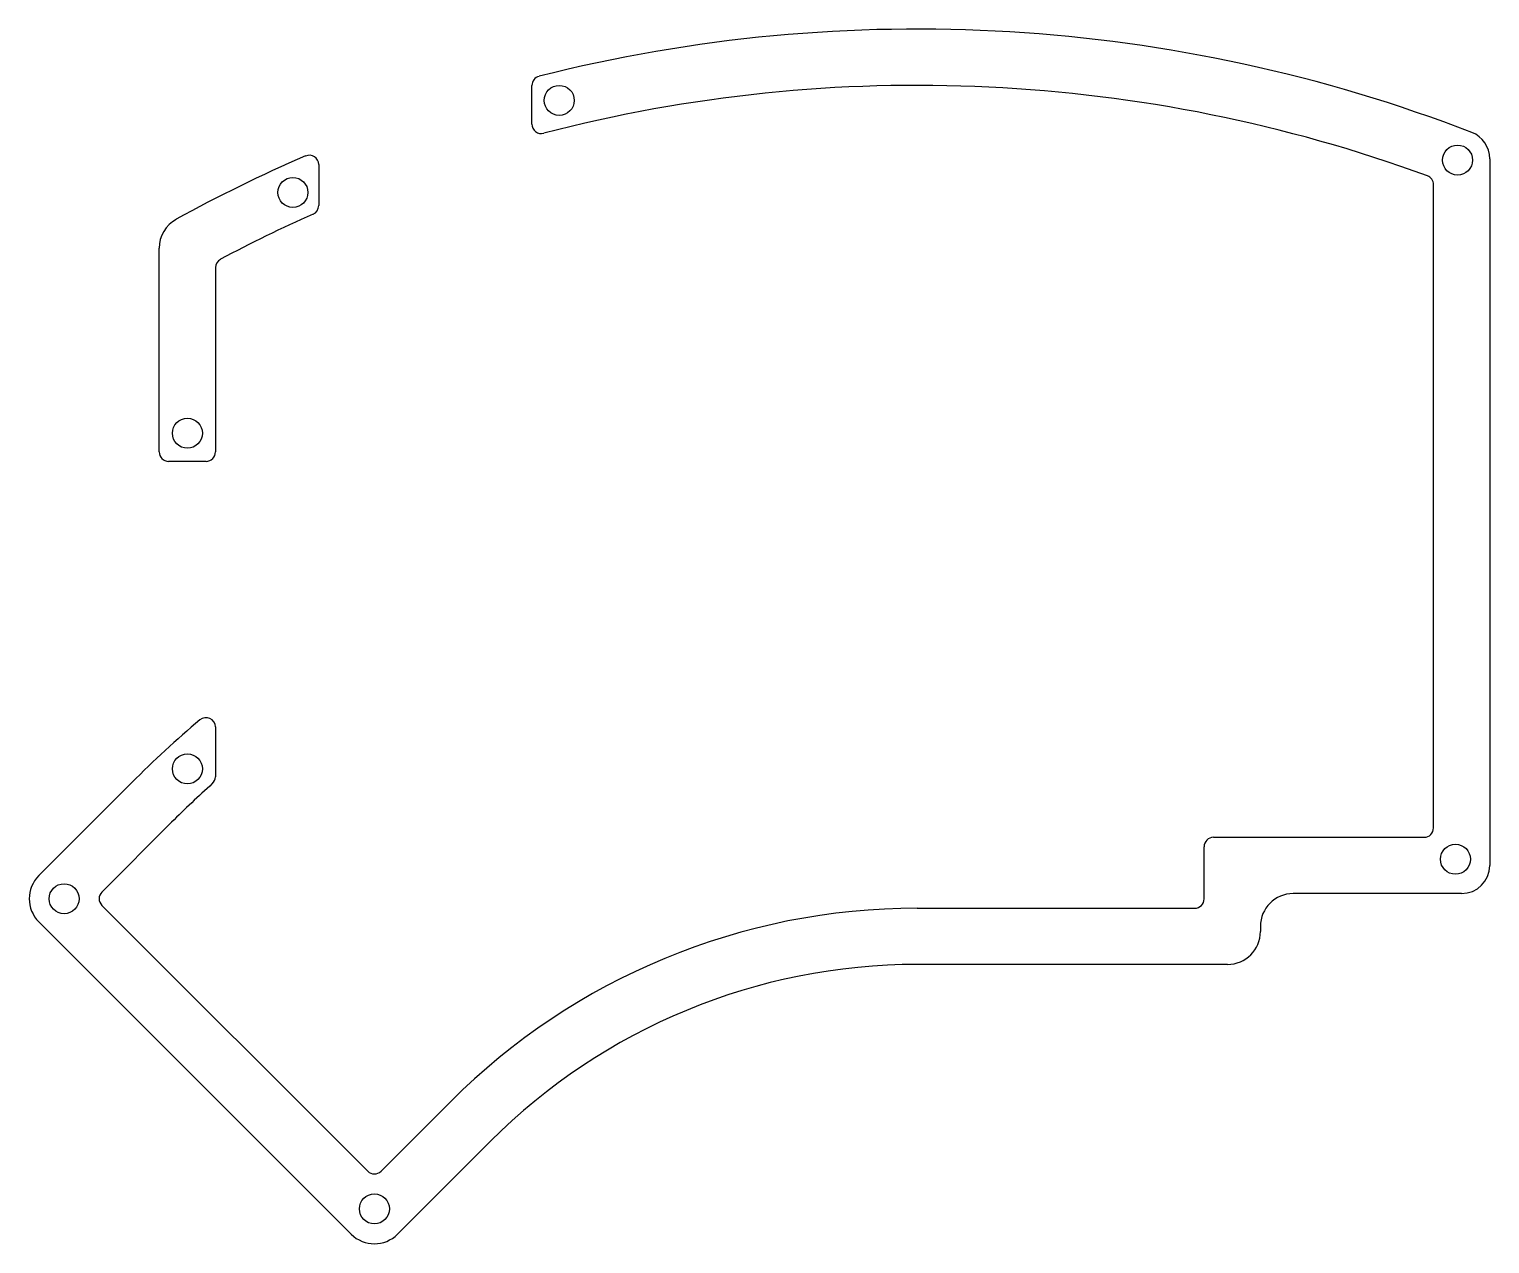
# Model space of a CAD drawing. Header units: millimetres. Extents: x -140 to 16, y -55 to 75.
import ezdxf

# ---------------------------------------------------------------- set-up
doc = ezdxf.new("R2010")
doc.units = ezdxf.units.MM
doc.header["$MEASUREMENT"] = 0
doc.layers.add('Mid', color=18, linetype='Continuous', true_color=0x000000)

msp = doc.modelspace()

# ---------------------------------------------------------------- linework, layer by layer
at = {"layer": 'Mid'}
for p, q in [((-86.48, 64.53), (-86.48, 68.66)), ((-120.23, 0.24), (-120.23, -5.07)), ((-139.06, -15.61), (-129.14, -5.69)), ((-124.9, -9.93), (-132.34, -17.37)), ((-13.81, -11.53), (8.65, -11.53)), ((-14.81, -18.09), (-14.81, -12.53)), ((12.65, -17.53), (-5.31, -17.53)), ((-132.34, -18.79), (-103.99, -47.14)), ((-45.39, -19.09), (-15.81, -19.09)), ((-105.75, -53.86), (-139.06, -20.55)), ((-8.81, -21.03), (-8.81, -21.59)), ((-12.31, -25.09), (-45.39, -25.09)), ((-102.57, -47.14), (-95.13, -39.7)), ((-90.89, -43.94), (-100.81, -53.86))]:
    msp.add_line(p, q, dxfattribs=at)
at = {"layer": 'Mid', "color": 0, "linetype": 'ByBlock', "lineweight": -2}
for p, q in [((-109.22, 60.22), (-109.22, 55.85)), ((-126.23, 29.57), (-126.23, 51.31)), ((-120.23, 49.23), (-120.23, 29.57)), ((-121.23, 28.57), (-125.22, 28.57))]:
    msp.add_line(p, q, dxfattribs=at)
at = {"layer": 'Mid'}
for points in [[(15.65, 60.85), (15.65, 26.2)], [(9.65, 26.2), (9.65, 58.08)], [(9.65, -10.53), (9.65, 26.2)], [(15.65, 26.2), (15.65, -14.53)]]:
    msp.add_lwpolyline(points, dxfattribs=at)
at = {"layer": 'Mid', "color": 0, "linetype": 'ByBlock', "lineweight": -2}
for centre in [(-83.57, 67.07), (12.21, 60.7), (-111.97, 57.25), (-123.22, 31.57), (-123.22, -4.23), (11.99, -13.87), (-136.36, -18.08), (-103.28, -51.16)]:
    msp.add_circle(centre, 1.6, dxfattribs=at)
at = {"layer": 'Mid'}
for centre, radius, start, end in [((-45.39, -89.44), 164.11, 68.8854, 104.2283), ((-85.48, 68.66), 1, 104.2283, 180), ((-45.39, -89.44), 158.11, 69.8826, 104.5938), ((-85.48, 64.53), 1, 180, 284.5938), ((12.65, 60.85), 3, 359.9998, 68.8854), ((8.65, 58.08), 1, 360, 69.8821), ((-45.39, -89.44), 118.45, 130.2194, 135), ((-121.23, 0.24), 1, 0, 130.2194), ((-45.39, -89.44), 112.45, 131.9501, 135), ((-121.23, -5.07), 1, 311.9501, 0), ((8.65, -10.53), 1, 270, 0), ((-13.81, -12.53), 1, 90, 180), ((12.65, -14.53), 3, 270, 0), ((-136.58, -18.08), 3.5, 135, 225), ((-131.63, -18.08), 1, 135, 225), ((-15.81, -18.09), 1, 270, 0), ((-5.31, -21.03), 3.5, 90, 180), ((-45.39, -89.44), 70.35, 90, 135), ((-12.31, -21.59), 3.5, 270, 360), ((-45.39, -89.44), 64.35, 90, 135), ((-103.28, -46.43), 1, 225, 315), ((-103.28, -51.38), 3.5, 225, 315)]:
    msp.add_arc(centre, radius, start, end, dxfattribs=at)
at = {"layer": 'Mid', "color": 0, "linetype": 'ByBlock', "lineweight": -2}
for centre, radius, start, end in [((-45.39, -89.44), 164.11, 113.4237, 118.7864), ((-110.22, 60.22), 1, 0, 113.4237), ((-45.39, -89.44), 158.11, 114.0492, 118.034), ((-110.22, 55.85), 1, 294.0492, 0), ((-122.73, 51.31), 3.5, 118.7864, 180), ((-119.22, 49.23), 1, 118.034, 180), ((-125.22, 29.57), 1, 180, 270), ((-121.23, 29.57), 1, 270, 0)]:
    msp.add_arc(centre, radius, start, end, dxfattribs=at)

doc.saveas('drawing.dxf')
